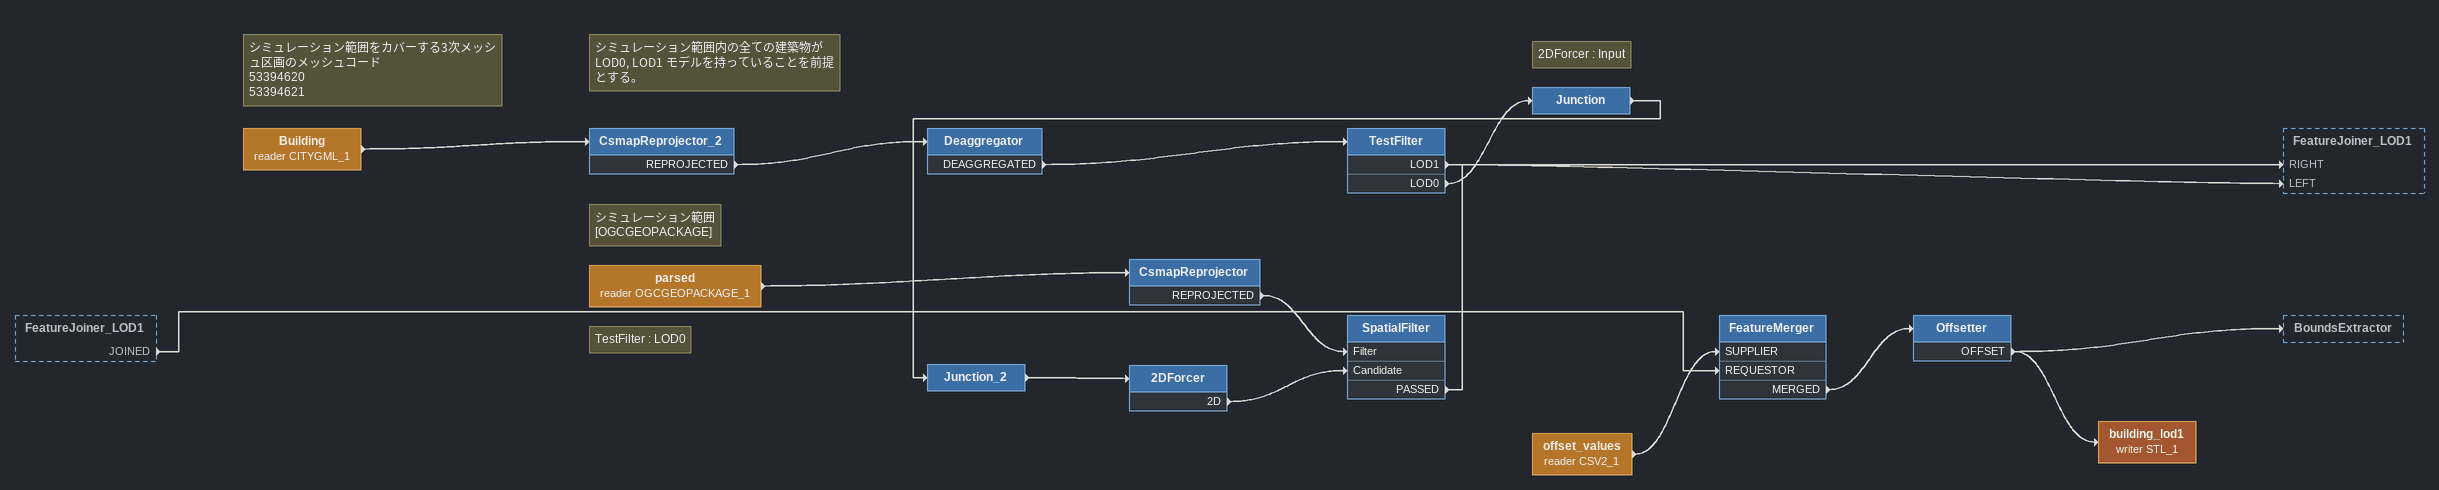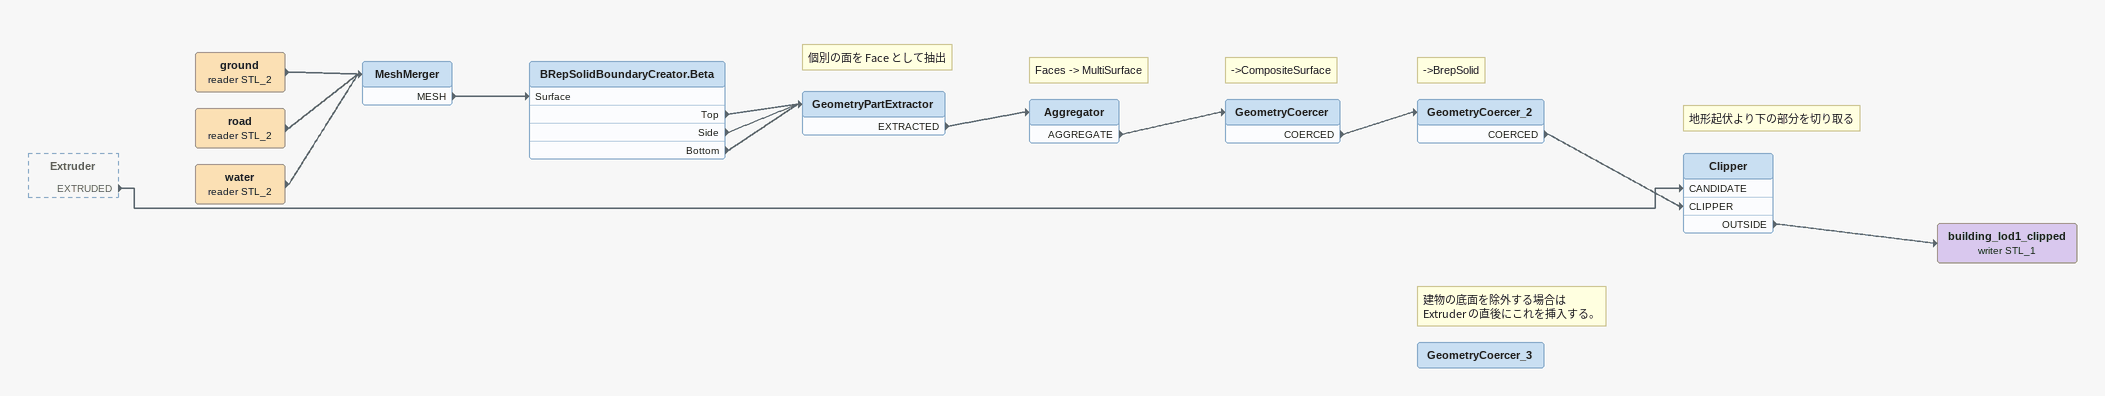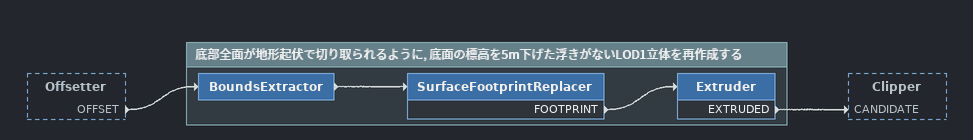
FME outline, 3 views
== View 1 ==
FeatureJoiner_LOD1 [outside]
    JOINED -> FeatureMerger [REQUESTOR]
Note: シミュレーション範囲をカバーする3次メッシュ区画のメッシュコード / 53394620 / 53394621
Building (reader CITYGML_1)
    -> CsmapReprojector_2
Note: シミュレーション範囲内の全ての建築物がLOD0, LOD1 モデルを持っていることを前提とする。
CsmapReprojector_2
    REPROJECTED -> Deaggregator
Deaggregator
    DEAGGREGATED -> TestFilter
TestFilter
    LOD1 -> FeatureJoiner_LOD1 [LEFT]
    LOD0 -> Junction
Note: 2DForcer : Input
Junction
    -> Junction_2
Note: TestFilter : LOD0
Junction_2
    -> 2DForcer
2DForcer
    2D -> SpatialFilter [Candidate]
Note: シミュレーション範囲 / [OGCGEOPACKAGE]
parsed (reader OGCGEOPACKAGE_1)
    -> CsmapReprojector
CsmapReprojector
    REPROJECTED -> SpatialFilter [Filter]
SpatialFilter
    PASSED -> FeatureJoiner_LOD1 [RIGHT]
offset_values (reader CSV2_1)
    -> FeatureMerger [SUPPLIER]
FeatureMerger
    MERGED -> Offsetter
Offsetter
    OFFSET -> BoundsExtractor
    OFFSET -> building_lod1 (writer STL_1)
building_lod1 (writer STL_1)

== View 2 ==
Extruder [outside]
    EXTRUDED -> Clipper [CANDIDATE]
ground (reader STL_2)
    -> MeshMerger
road (reader STL_2)
    -> MeshMerger
water (reader STL_2)
    -> MeshMerger
MeshMerger
    MESH -> BRepSolidBoundaryCreator.Beta [Surface]
BRepSolidBoundaryCreator.Beta
    Top -> GeometryPartExtractor
    Side -> GeometryPartExtractor
    Bottom -> GeometryPartExtractor
Note: 個別の面を Face として抽出
GeometryPartExtractor
    EXTRACTED -> Aggregator
Note: Faces -> MultiSurface
Aggregator
    AGGREGATE -> GeometryCoercer
Note: ->CompositeSurface
GeometryCoercer
    COERCED -> GeometryCoercer_2
Note: ->BrepSolid
GeometryCoercer_2
    COERCED -> Clipper [CLIPPER]
Note: 地形起伏より下の部分を切り取る
Clipper
    OUTSIDE -> building_lod1_clipped (writer STL_1)
building_lod1_clipped (writer STL_1)
Note: 建物の底面を除外する場合は Extruder の直後にこれを挿入する。
GeometryCoercer_3

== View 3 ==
Offsetter [outside]
    OFFSET -> BoundsExtractor

Bookmark: 底部全面が地形起伏で切り取られるように, 底面の標高を5m下げた浮きがないLOD1立体を再作成する
BoundsExtractor
    -> SurfaceFootprintReplacer
SurfaceFootprintReplacer
    FOOTPRINT -> Extruder
Extruder
    EXTRUDED -> Clipper [CANDIDATE]
